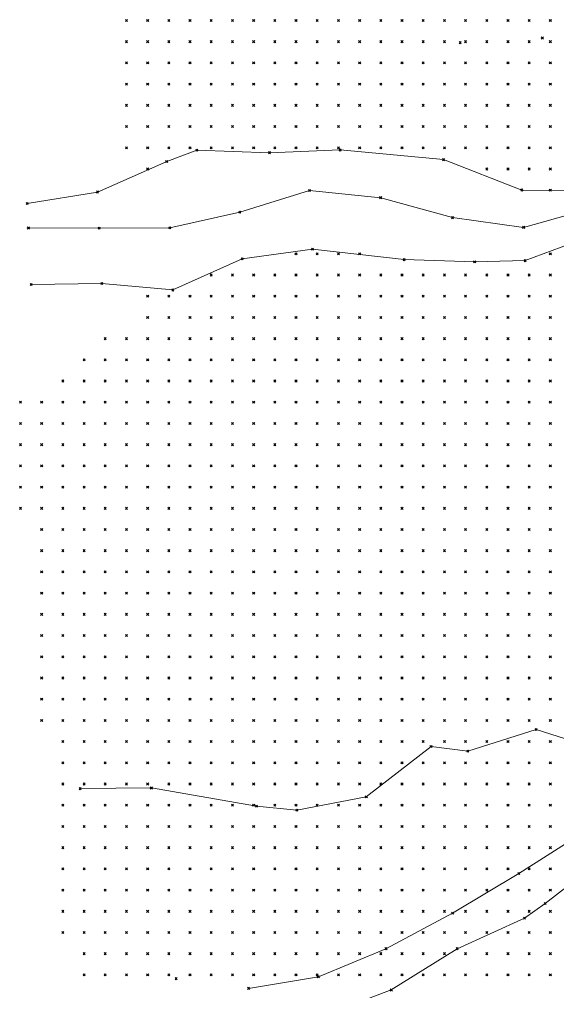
# Model space of a CAD drawing. Header units: metres. Extents: x 441556 to 446409, y 432338 to 461058.
# Drawn here: x 441569.9 to 441646.1, y 453126.5 to 453264 of the extents above; entities that cross this region are included whole.
import ezdxf

# ---------------------------------------------------------------- set-up
doc = ezdxf.new("R2010")
doc.units = ezdxf.units.M
doc.header["$MEASUREMENT"] = 0
doc.header["$PDMODE"] = 35
doc.header["$PDSIZE"] = 0.15
for name, color, linetype, lineweight in [('DTM-BRE-RevN_GRP_FIRUL APEI', 2, 'Continuous', 0), ('DTM-BRE-RevN_GRP_TALUZ SUS', 2, 'Continuous', 0), ('DTM-BRE-RevN_Rau_jos2', 2, 'Continuous', 0), ('DTM-NOK-RevN_LIDAR_co_lidar', 91, 'Continuous', 0), ('DTM-NOK-RevN_RTK', 32, 'Continuous', 0)]:
    doc.layers.add(name, color=color, linetype=linetype, lineweight=lineweight)

msp = doc.modelspace()

# ---------------------------------------------------------------- linework, layer by layer
at = {"layer": 'DTM-BRE-RevN_GRP_FIRUL APEI'}
for p, q in [((441601.14, 453236.756, 397.921), (441611.004, 453239.818, 391.579)), ((441611.004, 453239.818, 391.579), (441621.065, 453238.809, 384.141)), ((441621.065, 453238.809, 384.141), (441631.212, 453235.989, 374.786)), ((441591.236, 453234.536, 405.139), (441601.14, 453236.756, 397.921)), ((441641.29, 453234.616, 365.786), (441651.169, 453237.366, 357.436)), ((441631.212, 453235.989, 374.786), (441641.29, 453234.616, 365.786)), ((441571.213, 453234.527, 418.356), (441581.227, 453234.488, 411.139)), ((441581.227, 453234.488, 411.139), (441591.236, 453234.536, 405.139))]:
    msp.add_line(p, q, dxfattribs=at)
at = {"layer": 'DTM-BRE-RevN_GRP_TALUZ SUS'}
for p, q in [((441590.783, 453243.917, 408.356), (441595.057, 453245.536, 402.041)), ((441595.057, 453245.536, 402.041), (441605.317, 453245.176, 395.447)), ((441605.317, 453245.176, 395.447), (441615.331, 453245.562, 389.275)), ((441615.331, 453245.562, 389.275), (441629.966, 453244.193, 380.372)), ((441580.979, 453239.613, 414.704), (441590.783, 453243.917, 408.356)), ((441629.966, 453244.193, 380.372), (441641.035, 453239.895, 368.929)), ((441571.045, 453238.001, 421.573), (441580.979, 453239.613, 414.704)), ((441641.035, 453239.895, 368.929), (441651.054, 453239.763, 359.736)), ((441641.518, 453229.907, 368.501), (441651.353, 453233.57, 360.136)), ((441601.459, 453230.155, 403.052), (441611.404, 453231.542, 394.294)), ((441611.404, 453231.542, 394.294), (441624.385, 453230.055, 386.025)), ((441591.66, 453225.764, 410.791), (441601.459, 453230.155, 403.052)), ((441624.385, 453230.055, 386.025), (441634.363, 453229.731, 374.533)), ((441634.363, 453229.731, 374.533), (441641.518, 453229.907, 368.501)), ((441571.599, 453226.536, 422.269), (441581.604, 453226.671, 416.182)), ((441581.604, 453226.671, 416.182), (441591.66, 453225.764, 410.791)), ((441633.388, 453160.555, 382.475), (441643.051, 453163.616, 376.822)), ((441643.051, 453163.616, 376.822), (441656.458, 453159.312, 369.431)), ((441619.028, 453154.07, 389.341), (441628.187, 453161.191, 385.929)), ((441628.187, 453161.191, 385.929), (441633.388, 453160.555, 382.475)), ((441578.541, 453155.238, 413.178), (441588.612, 453155.335, 406.378)), ((441588.612, 453155.335, 406.378), (441603.481, 453152.761, 398.122)), ((441609.186, 453152.2, 392.517), (441619.028, 453154.07, 389.341)), ((441603.481, 453152.761, 398.122), (441609.186, 453152.2, 392.517)), ((441644.346, 453139.008, 374.562), (441652.393, 453145.246, 372.214)), ((441641.42, 453136.927, 374.988), (441644.346, 453139.008, 374.562)), ((441631.896, 453132.607, 377.811), (441641.42, 453136.927, 374.988)), ((441622.57, 453126.77, 379.929), (441631.896, 453132.607, 377.811)), ((441612.956, 453123.15, 382.282), (441622.57, 453126.77, 379.929))]:
    msp.add_line(p, q, dxfattribs=at)
at = {"layer": 'DTM-BRE-RevN_Rau_jos2'}
for p, q in [((441640.602, 453143.227, 372.87), (441651.077, 453149.895, 370.962)), ((441631.246, 453137.624, 374.752), (441640.602, 453143.227, 372.87)), ((441621.813, 453132.603, 376.517), (441631.246, 453137.624, 374.752)), ((441612.244, 453128.633, 380.399), (441621.813, 453132.603, 376.517)), ((441602.373, 453126.996, 385.105), (441612.244, 453128.633, 380.399))]:
    msp.add_line(p, q, dxfattribs=at)
at = {"layer": 'DTM-NOK-RevN_LIDAR_co_lidar'}
for p in [(441585.091, 453263.87, 420.879), (441588.091, 453263.87, 418.747), (441591.09, 453263.87, 416.286), (441594.089, 453263.87, 413.975), (441597.089, 453263.87, 411.698), (441600.088, 453263.87, 409.311), (441603.087, 453263.87, 407.068), (441606.087, 453263.87, 404.892), (441609.086, 453263.87, 402.181), (441612.085, 453263.87, 399.668), (441615.085, 453263.87, 397.323), (441618.084, 453263.87, 394.763), (441621.083, 453263.87, 391.896), (441624.083, 453263.87, 389.011), (441627.082, 453263.87, 385.141), (441630.081, 453263.87, 380.749), (441633.081, 453263.87, 375.545), (441636.08, 453263.87, 372.265), (441639.079, 453263.87, 369.009), (441642.079, 453263.87, 365.888), (441645.078, 453263.87, 361.542), (441585.091, 453260.871, 419.536), (441588.091, 453260.871, 417.552), (441591.09, 453260.871, 415.28), (441594.089, 453260.871, 413.032), (441597.089, 453260.871, 410.819), (441600.088, 453260.871, 408.573), (441603.087, 453260.871, 406.412), (441606.087, 453260.871, 404.171), (441609.086, 453260.871, 401.554), (441612.085, 453260.871, 399.144), (441615.085, 453260.871, 396.621), (441618.084, 453260.871, 394.157), (441621.083, 453260.871, 391.738), (441624.083, 453260.871, 389.22), (441627.082, 453260.871, 384.453), (441630.081, 453260.871, 380.136), (441633.081, 453260.871, 376.153), (441636.08, 453260.871, 372.756), (441639.079, 453260.871, 369.501), (441642.079, 453260.871, 366.316), (441645.078, 453260.871, 362.007), (441585.091, 453257.872, 418.321), (441588.091, 453257.872, 416.315), (441591.09, 453257.872, 414.175), (441594.089, 453257.872, 412.034), (441597.089, 453257.872, 409.773), (441600.088, 453257.872, 407.497), (441603.087, 453257.872, 405.559), (441606.087, 453257.872, 403.343), (441609.086, 453257.872, 400.128), (441612.085, 453257.872, 398.142), (441615.085, 453257.872, 395.719), (441618.084, 453257.872, 393.363), (441621.083, 453257.872, 391.08), (441624.083, 453257.872, 388.698), (441627.082, 453257.872, 383.135), (441630.081, 453257.872, 380.086), (441633.081, 453257.872, 376.233), (441636.08, 453257.872, 373.139), (441639.079, 453257.872, 369.939), (441642.079, 453257.872, 366.438), (441645.078, 453257.872, 362.09), (441585.091, 453254.872, 416.996), (441588.091, 453254.872, 415.409), (441591.09, 453254.872, 413.274), (441594.089, 453254.872, 410.92), (441597.089, 453254.872, 408.733), (441600.088, 453254.872, 406.332), (441603.087, 453254.872, 404.04), (441606.087, 453254.872, 401.761), (441609.086, 453254.872, 399.062), (441612.085, 453254.872, 397.167), (441615.085, 453254.872, 394.85), (441618.084, 453254.872, 392.492), (441621.083, 453254.872, 390.319), (441624.083, 453254.872, 388.04), (441627.082, 453254.872, 384.128), (441630.081, 453254.872, 380.526), (441633.081, 453254.872, 376.534), (441636.08, 453254.872, 373.635), (441639.079, 453254.872, 370.343), (441642.079, 453254.872, 367.209), (441645.078, 453254.872, 362.357), (441585.091, 453251.873, 415.655), (441588.091, 453251.873, 414.126), (441591.09, 453251.873, 411.976), (441594.089, 453251.873, 409.602), (441597.089, 453251.873, 407.451), (441600.088, 453251.873, 405.248), (441603.087, 453251.873, 402.902), (441606.087, 453251.873, 400.304), (441609.086, 453251.873, 398.255), (441612.085, 453251.873, 396.053), (441615.085, 453251.873, 393.821), (441618.084, 453251.873, 391.389), (441621.083, 453251.873, 389.284), (441624.083, 453251.873, 387.239), (441627.082, 453251.873, 384.958), (441630.081, 453251.873, 380.513), (441633.081, 453251.873, 376.688), (441636.08, 453251.873, 373.816), (441639.079, 453251.873, 370.578), (441642.079, 453251.873, 367.726), (441645.078, 453251.873, 362.745), (441585.091, 453248.874, 414.421), (441588.091, 453248.874, 412.541), (441591.09, 453248.874, 410.512), (441594.089, 453248.874, 408.272), (441597.089, 453248.874, 405.976), (441600.088, 453248.874, 403.975), (441603.087, 453248.874, 401.927), (441606.087, 453248.874, 399.202), (441609.086, 453248.874, 397.027), (441612.085, 453248.874, 394.866), (441615.085, 453248.874, 392.739), (441618.084, 453248.874, 390.268), (441621.083, 453248.874, 388.148), (441624.083, 453248.874, 386.141), (441627.082, 453248.874, 384.037), (441630.081, 453248.874, 380.491), (441633.081, 453248.874, 376.647), (441636.08, 453248.874, 373.799), (441639.079, 453248.874, 370.491), (441642.079, 453248.874, 367.67), (441645.078, 453248.874, 362.914), (441585.091, 453245.874, 413.326), (441588.091, 453245.874, 411.217), (441591.09, 453245.874, 409.182), (441594.089, 453245.874, 406.905), (441597.089, 453245.874, 404.537), (441600.088, 453245.874, 402.434), (441603.087, 453245.874, 400.326), (441606.087, 453245.874, 397.865), (441609.086, 453245.874, 395.677), (441612.085, 453245.874, 393.751), (441615.085, 453245.874, 391.528), (441618.084, 453245.874, 389.17), (441621.083, 453245.874, 387.162), (441624.083, 453245.874, 384.923), (441627.082, 453245.874, 383.028), (441630.081, 453245.874, 379.985), (441633.081, 453245.874, 376.638), (441636.08, 453245.874, 373.83), (441639.079, 453245.874, 370.332), (441642.079, 453245.874, 367.392), (441645.078, 453245.874, 363.149), (441588.091, 453242.875, 410.284), (441636.08, 453242.875, 373.333), (441639.079, 453242.875, 370.234), (441642.079, 453242.875, 367.214), (441645.078, 453242.875, 363.664), (441645.078, 453239.876, 363.986), (441609.086, 453230.878, 396.288), (441612.085, 453230.878, 393.636), (441615.085, 453230.878, 390.667), (441618.084, 453230.878, 387.887), (441645.078, 453230.878, 365.138), (441597.089, 453227.878, 406.041), (441600.088, 453227.878, 404.282), (441603.087, 453227.878, 401.918), (441606.087, 453227.878, 399.305), (441609.086, 453227.878, 396.618), (441612.085, 453227.878, 393.861), (441615.085, 453227.878, 390.928), (441618.084, 453227.878, 388.284), (441621.083, 453227.878, 385.265), (441624.083, 453227.878, 382.839), (441627.082, 453227.878, 380.562), (441630.081, 453227.878, 377.993), (441633.081, 453227.878, 375.392), (441636.08, 453227.878, 372.929), (441639.079, 453227.878, 370.518), (441642.079, 453227.878, 368.262), (441645.078, 453227.878, 366.171), (441588.091, 453224.879, 413.28), (441591.09, 453224.879, 411.451), (441594.089, 453224.879, 409.327), (441597.089, 453224.879, 407.295), (441600.088, 453224.879, 405.077), (441603.087, 453224.879, 402.486), (441606.087, 453224.879, 399.95), (441609.086, 453224.879, 396.827), (441612.085, 453224.879, 394.517), (441615.085, 453224.879, 391.912), (441618.084, 453224.879, 388.677), (441621.083, 453224.879, 385.805), (441624.083, 453224.879, 383.498), (441627.082, 453224.879, 380.707), (441630.081, 453224.879, 378.867), (441633.081, 453224.879, 376.024), (441636.08, 453224.879, 373.558), (441639.079, 453224.879, 371.185), (441642.079, 453224.879, 368.936), (441645.078, 453224.879, 366.747), (441588.091, 453221.879, 413.668), (441591.09, 453221.879, 411.932), (441594.089, 453221.879, 410.001), (441597.089, 453221.879, 407.888), (441600.088, 453221.879, 405.476), (441603.087, 453221.879, 402.819), (441606.087, 453221.879, 400.3), (441609.086, 453221.879, 397.604), (441612.085, 453221.879, 394.815), (441615.085, 453221.879, 392.3), (441618.084, 453221.879, 389.491), (441621.083, 453221.879, 386.397), (441624.083, 453221.879, 383.542), (441627.082, 453221.879, 381.038), (441630.081, 453221.879, 378.93), (441633.081, 453221.879, 376.411), (441636.08, 453221.879, 374.158), (441639.079, 453221.879, 371.745), (441642.079, 453221.879, 369.368), (441645.078, 453221.879, 367.188), (441582.092, 453218.88, 417.453), (441585.091, 453218.88, 416.075), (441588.091, 453218.88, 414.255), (441591.09, 453218.88, 412.417), (441594.089, 453218.88, 410.341), (441597.089, 453218.88, 407.811), (441600.088, 453218.88, 405.605), (441603.087, 453218.88, 403.627), (441606.087, 453218.88, 401.486), (441609.086, 453218.88, 398.875), (441612.085, 453218.88, 394.742), (441615.085, 453218.88, 392.528), (441618.084, 453218.88, 389.847), (441621.083, 453218.88, 387.015), (441624.083, 453218.88, 384.244), (441627.082, 453218.88, 381.306), (441630.081, 453218.88, 379.504), (441633.081, 453218.88, 376.738), (441636.08, 453218.88, 374.385), (441639.079, 453218.88, 371.99), (441642.079, 453218.88, 369.792), (441645.078, 453218.88, 367.609), (441579.093, 453215.881, 419.181), (441582.092, 453215.881, 417.612), (441585.091, 453215.881, 416.184), (441588.091, 453215.881, 414.521), (441591.09, 453215.881, 412.89), (441594.089, 453215.881, 411.381), (441597.089, 453215.881, 408.913), (441600.088, 453215.881, 406.319), (441603.087, 453215.881, 404.453), (441606.087, 453215.881, 401.918), (441609.086, 453215.881, 399.244), (441612.085, 453215.881, 395.929), (441615.085, 453215.881, 393.288), (441618.084, 453215.881, 390.55), (441621.083, 453215.881, 387.869), (441624.083, 453215.881, 384.829), (441627.082, 453215.881, 382.259), (441630.081, 453215.881, 379.949), (441633.081, 453215.881, 377.564), (441636.08, 453215.881, 374.843), (441639.079, 453215.881, 372.463), (441642.079, 453215.881, 370.227), (441645.078, 453215.881, 368.055), (441576.093, 453212.881, 420.858), (441579.093, 453212.881, 419.222), (441582.092, 453212.881, 417.577), (441585.091, 453212.881, 416.084), (441588.091, 453212.881, 414.56), (441591.09, 453212.881, 413.029), (441594.089, 453212.881, 411.199), (441597.089, 453212.881, 409.076), (441600.088, 453212.881, 406.881), (441603.087, 453212.881, 404.549), (441606.087, 453212.881, 402.196), (441609.086, 453212.881, 399.824), (441612.085, 453212.881, 397.145), (441615.085, 453212.881, 393.851), (441618.084, 453212.881, 391.4), (441621.083, 453212.881, 388.688), (441624.083, 453212.881, 385.76), (441627.082, 453212.881, 383.079), (441630.081, 453212.881, 381.182), (441633.081, 453212.881, 377.81), (441636.08, 453212.881, 375.317), (441639.079, 453212.881, 373.032), (441642.079, 453212.881, 370.703), (441645.078, 453212.881, 368.43), (441570.095, 453209.882, 423.766), (441573.094, 453209.882, 421.947), (441576.093, 453209.882, 420.337), (441579.093, 453209.882, 418.623), (441582.092, 453209.882, 417.232), (441585.091, 453209.882, 415.825), (441588.091, 453209.882, 414.353), (441591.09, 453209.882, 412.909), (441594.089, 453209.882, 411.275), (441597.089, 453209.882, 409.496), (441600.088, 453209.882, 407.527), (441603.087, 453209.882, 405.243), (441606.087, 453209.882, 402.843), (441609.086, 453209.882, 400.268), (441612.085, 453209.882, 397.787), (441615.085, 453209.882, 395.144), (441618.084, 453209.882, 392.484), (441621.083, 453209.882, 389.663), (441624.083, 453209.882, 386.514), (441627.082, 453209.882, 383.974), (441630.081, 453209.882, 381.465), (441633.081, 453209.882, 378.494), (441636.08, 453209.882, 375.837), (441639.079, 453209.882, 373.588), (441642.079, 453209.882, 371.216), (441645.078, 453209.882, 368.881), (441570.095, 453206.883, 422.971), (441573.094, 453206.883, 421.284), (441576.093, 453206.883, 419.634), (441579.093, 453206.883, 418.016), (441582.092, 453206.883, 416.556), (441585.091, 453206.883, 415.211), (441588.091, 453206.883, 413.894), (441591.09, 453206.883, 412.578), (441594.089, 453206.883, 410.876), (441597.089, 453206.883, 409.085), (441600.088, 453206.883, 407.477), (441603.087, 453206.883, 405.704), (441606.087, 453206.883, 403.68), (441609.086, 453206.883, 401.138), (441612.085, 453206.883, 398.349), (441615.085, 453206.883, 395.728), (441618.084, 453206.883, 392.812), (441621.083, 453206.883, 390.449), (441624.083, 453206.883, 387.313), (441627.082, 453206.883, 384.603), (441630.081, 453206.883, 382.09), (441633.081, 453206.883, 379.307), (441636.08, 453206.883, 376.821), (441639.079, 453206.883, 374.358), (441642.079, 453206.883, 371.896), (441645.078, 453206.883, 369.428), (441570.095, 453203.883, 421.866), (441573.094, 453203.883, 420.464), (441576.093, 453203.883, 418.803), (441579.093, 453203.883, 417.118), (441582.092, 453203.883, 415.687), (441585.091, 453203.883, 414.171), (441588.091, 453203.883, 412.809), (441591.09, 453203.883, 411.386), (441594.089, 453203.883, 409.93), (441597.089, 453203.883, 408.606), (441600.088, 453203.883, 407.229), (441603.087, 453203.883, 405.802), (441606.087, 453203.883, 404.03), (441609.086, 453203.883, 401.46), (441612.085, 453203.883, 399.009), (441615.085, 453203.883, 396.468), (441618.084, 453203.883, 393.772), (441621.083, 453203.883, 391.143), (441624.083, 453203.883, 388.328), (441627.082, 453203.883, 385.504), (441630.081, 453203.883, 382.707), (441633.081, 453203.883, 380.236), (441636.08, 453203.883, 377.768), (441639.079, 453203.883, 375.257), (441642.079, 453203.883, 372.703), (441645.078, 453203.883, 370.03), (441570.095, 453200.884, 420.359), (441573.094, 453200.884, 419.114), (441576.093, 453200.884, 417.578), (441579.093, 453200.884, 416.099), (441582.092, 453200.884, 414.843), (441585.091, 453200.884, 413.282), (441588.091, 453200.884, 411.847), (441591.09, 453200.884, 410.472), (441594.089, 453200.884, 409.137), (441597.089, 453200.884, 407.961), (441600.088, 453200.884, 406.789), (441603.087, 453200.884, 405.44), (441606.087, 453200.884, 403.853), (441609.086, 453200.884, 401.911), (441612.085, 453200.884, 399.279), (441615.085, 453200.884, 396.8), (441618.084, 453200.884, 394.177), (441621.083, 453200.884, 391.601), (441624.083, 453200.884, 388.842), (441627.082, 453200.884, 386.14), (441630.081, 453200.884, 383.537), (441633.081, 453200.884, 381.229), (441636.08, 453200.884, 378.737), (441639.079, 453200.884, 376.287), (441642.079, 453200.884, 373.476), (441645.078, 453200.884, 370.82), (441570.095, 453197.885, 420.26), (441573.094, 453197.885, 418.095), (441576.093, 453197.885, 416.5), (441579.093, 453197.885, 415.071), (441582.092, 453197.885, 413.705), (441585.091, 453197.885, 412.286), (441588.091, 453197.885, 411.01), (441591.09, 453197.885, 409.669), (441594.089, 453197.885, 408.313), (441597.089, 453197.885, 407.188), (441600.088, 453197.885, 406.102), (441603.087, 453197.885, 404.805), (441606.087, 453197.885, 403.366), (441609.086, 453197.885, 401.67), (441612.085, 453197.885, 399.371), (441615.085, 453197.885, 397.051), (441618.084, 453197.885, 394.789), (441621.083, 453197.885, 391.958), (441624.083, 453197.885, 389.197), (441627.082, 453197.885, 386.64), (441630.081, 453197.885, 384.534), (441633.081, 453197.885, 381.76), (441636.08, 453197.885, 379.492), (441639.079, 453197.885, 376.948), (441642.079, 453197.885, 374.142), (441645.078, 453197.885, 371.498), (441570.095, 453194.885, 420.045), (441573.094, 453194.885, 418.018), (441576.093, 453194.885, 416.218), (441579.093, 453194.885, 414.62), (441582.092, 453194.885, 413.009), (441585.091, 453194.885, 411.506), (441588.091, 453194.885, 410.204), (441591.09, 453194.885, 408.895), (441594.089, 453194.885, 407.639), (441597.089, 453194.885, 406.501), (441600.088, 453194.885, 405.235), (441603.087, 453194.885, 403.89), (441606.087, 453194.885, 402.727), (441609.086, 453194.885, 401.379), (441612.085, 453194.885, 399.368), (441615.085, 453194.885, 397.069), (441618.084, 453194.885, 394.735), (441621.083, 453194.885, 392.154), (441624.083, 453194.885, 389.674), (441627.082, 453194.885, 387.16), (441630.081, 453194.885, 385.022), (441633.081, 453194.885, 382.505), (441636.08, 453194.885, 379.892), (441639.079, 453194.885, 376.771), (441642.079, 453194.885, 374.088), (441645.078, 453194.885, 371.598), (441573.094, 453191.886, 417.847), (441576.093, 453191.886, 415.888), (441579.093, 453191.886, 414.063), (441582.092, 453191.886, 412.365), (441585.091, 453191.886, 410.871), (441588.091, 453191.886, 409.498), (441591.09, 453191.886, 408.227), (441594.089, 453191.886, 407.065), (441597.089, 453191.886, 405.928), (441600.088, 453191.886, 404.695), (441603.087, 453191.886, 403.339), (441606.087, 453191.886, 402.108), (441609.086, 453191.886, 400.927), (441612.085, 453191.886, 399.051), (441615.085, 453191.886, 397.022), (441618.084, 453191.886, 394.682), (441621.083, 453191.886, 392.4), (441624.083, 453191.886, 390.008), (441627.082, 453191.886, 387.406), (441630.081, 453191.886, 384.96), (441633.081, 453191.886, 382.429), (441636.08, 453191.886, 379.657), (441639.079, 453191.886, 376.584), (441642.079, 453191.886, 374.083), (441645.078, 453191.886, 371.83), (441573.094, 453188.887, 417.443), (441576.093, 453188.887, 415.55), (441579.093, 453188.887, 413.631), (441582.092, 453188.887, 411.844), (441585.091, 453188.887, 410.275), (441588.091, 453188.887, 408.864), (441591.09, 453188.887, 407.557), (441594.089, 453188.887, 406.371), (441597.089, 453188.887, 405.371), (441600.088, 453188.887, 404.316), (441603.087, 453188.887, 402.998), (441606.087, 453188.887, 401.675), (441609.086, 453188.887, 400.275), (441612.085, 453188.887, 398.579), (441615.085, 453188.887, 396.954), (441618.084, 453188.887, 394.679), (441621.083, 453188.887, 392.171), (441624.083, 453188.887, 389.771), (441627.082, 453188.887, 387.164), (441630.081, 453188.887, 384.709), (441633.081, 453188.887, 382.412), (441636.08, 453188.887, 380.043), (441639.079, 453188.887, 377.605), (441642.079, 453188.887, 375.131), (441645.078, 453188.887, 372.77), (441573.094, 453185.887, 417.224), (441576.093, 453185.887, 415.309), (441579.093, 453185.887, 413.382), (441582.092, 453185.887, 411.55), (441585.091, 453185.887, 409.888), (441588.091, 453185.887, 408.303), (441591.09, 453185.887, 406.863), (441594.089, 453185.887, 405.564), (441597.089, 453185.887, 404.529), (441600.088, 453185.887, 403.546), (441603.087, 453185.887, 402.33), (441606.087, 453185.887, 401.11), (441609.086, 453185.887, 399.742), (441612.085, 453185.887, 398.283), (441615.085, 453185.887, 396.677), (441618.084, 453185.887, 394.418), (441621.083, 453185.887, 392.196), (441624.083, 453185.887, 389.981), (441627.082, 453185.887, 387.513), (441630.081, 453185.887, 385.069), (441633.081, 453185.887, 382.838), (441636.08, 453185.887, 380.746), (441639.079, 453185.887, 378.56), (441642.079, 453185.887, 376.099), (441645.078, 453185.887, 373.601), (441573.094, 453182.888, 417.012), (441576.093, 453182.888, 415.001), (441579.093, 453182.888, 413.153), (441582.092, 453182.888, 411.347), (441585.091, 453182.888, 409.618), (441588.091, 453182.888, 407.829), (441591.09, 453182.888, 406.283), (441594.089, 453182.888, 404.895), (441597.089, 453182.888, 403.627), (441600.088, 453182.888, 402.551), (441603.087, 453182.888, 401.464), (441606.087, 453182.888, 400.344), (441609.086, 453182.888, 399.186), (441612.085, 453182.888, 397.943), (441615.085, 453182.888, 396.33), (441618.084, 453182.888, 394.375), (441621.083, 453182.888, 392.59), (441624.083, 453182.888, 390.377), (441627.082, 453182.888, 387.972), (441630.081, 453182.888, 385.304), (441633.081, 453182.888, 382.73), (441636.08, 453182.888, 380.471), (441639.079, 453182.888, 378.297), (441642.079, 453182.888, 375.955), (441645.078, 453182.888, 373.53), (441573.094, 453179.889, 416.806), (441576.093, 453179.889, 414.836), (441579.093, 453179.889, 413.065), (441582.092, 453179.889, 411.318), (441585.091, 453179.889, 409.395), (441588.091, 453179.889, 407.585), (441591.09, 453179.889, 405.977), (441594.089, 453179.889, 404.481), (441597.089, 453179.889, 403.059), (441600.088, 453179.889, 401.786), (441603.087, 453179.889, 400.7), (441606.087, 453179.889, 399.62), (441609.086, 453179.889, 398.437), (441612.085, 453179.889, 397.141), (441615.085, 453179.889, 395.699), (441618.084, 453179.889, 394.171), (441621.083, 453179.889, 392.258), (441624.083, 453179.889, 390.131), (441627.082, 453179.889, 387.872), (441630.081, 453179.889, 385.2), (441633.081, 453179.889, 382.734), (441636.08, 453179.889, 380.328), (441639.079, 453179.889, 378.123), (441642.079, 453179.889, 375.814), (441645.078, 453179.889, 373.519), (441573.094, 453176.889, 416.828), (441576.093, 453176.889, 414.91), (441579.093, 453176.889, 413.03), (441582.092, 453176.889, 411.269), (441585.091, 453176.889, 409.339), (441588.091, 453176.889, 407.562), (441591.09, 453176.889, 405.746), (441594.089, 453176.889, 404.068), (441597.089, 453176.889, 402.605), (441600.088, 453176.889, 401.145), (441603.087, 453176.889, 399.883), (441606.087, 453176.889, 398.801), (441609.086, 453176.889, 397.583), (441612.085, 453176.889, 396.213), (441615.085, 453176.889, 394.798), (441618.084, 453176.889, 393.403), (441621.083, 453176.889, 391.595), (441624.083, 453176.889, 389.883), (441627.082, 453176.889, 388.052), (441630.081, 453176.889, 385.74), (441633.081, 453176.889, 383.405), (441636.08, 453176.889, 381.022), (441639.079, 453176.889, 378.619), (441642.079, 453176.889, 376.25), (441645.078, 453176.889, 374.007), (441573.094, 453173.89, 416.974), (441576.093, 453173.89, 415.113), (441579.093, 453173.89, 413.129), (441582.092, 453173.89, 411.087), (441585.091, 453173.89, 409.328), (441588.091, 453173.89, 407.534), (441591.09, 453173.89, 405.462), (441594.089, 453173.89, 403.608), (441597.089, 453173.89, 402.053), (441600.088, 453173.89, 400.468), (441603.087, 453173.89, 399.038), (441606.087, 453173.89, 397.869), (441609.086, 453173.89, 396.703), (441612.085, 453173.89, 395.607), (441615.085, 453173.89, 394.257), (441618.084, 453173.89, 392.863), (441621.083, 453173.89, 391.373), (441624.083, 453173.89, 389.759), (441627.082, 453173.89, 388.095), (441630.081, 453173.89, 385.907), (441633.081, 453173.89, 383.401), (441636.08, 453173.89, 380.878), (441639.079, 453173.89, 378.455), (441642.079, 453173.89, 376.042), (441645.078, 453173.89, 373.72), (441573.094, 453170.891, 417.151), (441576.093, 453170.891, 415.213), (441579.093, 453170.891, 413.274), (441582.092, 453170.891, 411.154), (441585.091, 453170.891, 409.343), (441588.091, 453170.891, 407.563), (441591.09, 453170.891, 405.494), (441594.089, 453170.891, 403.375), (441597.089, 453170.891, 401.53), (441600.088, 453170.891, 399.982), (441603.087, 453170.891, 398.525), (441606.087, 453170.891, 397.139), (441609.086, 453170.891, 396.032), (441612.085, 453170.891, 394.931), (441615.085, 453170.891, 393.576), (441618.084, 453170.891, 392.343), (441621.083, 453170.891, 391.007), (441624.083, 453170.891, 389.648), (441627.082, 453170.891, 387.832), (441630.081, 453170.891, 385.557), (441633.081, 453170.891, 383.131), (441636.08, 453170.891, 380.55), (441639.079, 453170.891, 378.087), (441642.079, 453170.891, 375.684), (441645.078, 453170.891, 373.432), (441573.094, 453167.891, 417.107), (441576.093, 453167.891, 415.017), (441579.093, 453167.891, 413.166), (441582.092, 453167.891, 411.217), (441585.091, 453167.891, 409.354), (441588.091, 453167.891, 407.368), (441591.09, 453167.891, 405.263), (441594.089, 453167.891, 403.126), (441597.089, 453167.891, 401.267), (441600.088, 453167.891, 399.66), (441603.087, 453167.891, 398.027), (441606.087, 453167.891, 396.635), (441609.086, 453167.891, 395.443), (441612.085, 453167.891, 394.156), (441615.085, 453167.891, 392.768), (441618.084, 453167.891, 391.656), (441621.083, 453167.891, 390.287), (441624.083, 453167.891, 389.152), (441627.082, 453167.891, 387.668), (441630.081, 453167.891, 385.825), (441633.081, 453167.891, 383.781), (441636.08, 453167.891, 381.393), (441639.079, 453167.891, 379.137), (441642.079, 453167.891, 376.762), (441645.078, 453167.891, 374.306), (441573.094, 453164.892, 417.262), (441576.093, 453164.892, 415.241), (441579.093, 453164.892, 413.131), (441582.092, 453164.892, 410.877), (441585.091, 453164.892, 409.063), (441588.091, 453164.892, 407.206), (441591.09, 453164.892, 405.051), (441594.089, 453164.892, 403.01), (441597.089, 453164.892, 401.212), (441600.088, 453164.892, 399.476), (441603.087, 453164.892, 397.811), (441606.087, 453164.892, 396.267), (441609.086, 453164.892, 394.773), (441612.085, 453164.892, 393.357), (441615.085, 453164.892, 392.018), (441618.084, 453164.892, 390.813), (441621.083, 453164.892, 389.539), (441624.083, 453164.892, 388.375), (441627.082, 453164.892, 386.89), (441630.081, 453164.892, 385.142), (441633.081, 453164.892, 383.193), (441636.08, 453164.892, 381.144), (441639.079, 453164.892, 378.939), (441642.079, 453164.892, 376.706), (441645.078, 453164.892, 374.472), (441576.093, 453161.893, 415.276), (441579.093, 453161.893, 413.163), (441582.092, 453161.893, 410.957), (441585.091, 453161.893, 408.952), (441588.091, 453161.893, 406.862), (441591.09, 453161.893, 404.744), (441594.089, 453161.893, 402.773), (441597.089, 453161.893, 400.912), (441600.088, 453161.893, 399.078), (441603.087, 453161.893, 397.306), (441606.087, 453161.893, 395.733), (441609.086, 453161.893, 394.222), (441612.085, 453161.893, 392.692), (441615.085, 453161.893, 391.426), (441618.084, 453161.893, 389.989), (441621.083, 453161.893, 388.65), (441624.083, 453161.893, 387.49), (441627.082, 453161.893, 386.019), (441630.081, 453161.893, 384.561), (441633.081, 453161.893, 382.993), (441636.08, 453161.893, 380.44), (441639.079, 453161.893, 378.622), (441642.079, 453161.893, 376.579), (441645.078, 453161.893, 374.442), (441576.093, 453158.893, 414.85), (441579.093, 453158.893, 412.959), (441582.092, 453158.893, 410.879), (441585.091, 453158.893, 408.576), (441588.091, 453158.893, 406.225), (441591.09, 453158.893, 404.221), (441594.089, 453158.893, 402.433), (441597.089, 453158.893, 400.723), (441600.088, 453158.893, 398.97), (441603.087, 453158.893, 396.995), (441606.087, 453158.893, 395.09), (441609.086, 453158.893, 393.435), (441612.085, 453158.893, 392.128), (441615.085, 453158.893, 390.927), (441618.084, 453158.893, 389.484), (441621.083, 453158.893, 388.099), (441624.083, 453158.893, 386.618), (441627.082, 453158.893, 384.696), (441630.081, 453158.893, 383.164), (441633.081, 453158.893, 381.461), (441636.08, 453158.893, 379.552), (441639.079, 453158.893, 377.708), (441642.079, 453158.893, 375.476), (441645.078, 453158.893, 373.417), (441576.093, 453155.894, 414.058), (441579.093, 453155.894, 412.252), (441582.092, 453155.894, 410.334), (441585.091, 453155.894, 408.192), (441588.091, 453155.894, 406.042), (441591.09, 453155.894, 404.022), (441594.089, 453155.894, 402.085), (441597.089, 453155.894, 400.219), (441600.088, 453155.894, 398.408), (441603.087, 453155.894, 396.457), (441606.087, 453155.894, 394.543), (441609.086, 453155.894, 393.135), (441612.085, 453155.894, 391.855), (441615.085, 453155.894, 390.514), (441618.084, 453155.894, 389.083), (441621.083, 453155.894, 387.663), (441624.083, 453155.894, 386.037), (441627.082, 453155.894, 383.836), (441630.081, 453155.894, 381.37), (441633.081, 453155.894, 379.762), (441636.08, 453155.894, 378.114), (441639.079, 453155.894, 376.217), (441642.079, 453155.894, 374.436), (441645.078, 453155.894, 372.742), (441576.093, 453152.895, 413.388), (441579.093, 453152.895, 411.288), (441582.092, 453152.895, 409.466), (441585.091, 453152.895, 407.432), (441588.091, 453152.895, 405.348), (441591.09, 453152.895, 403.333), (441594.089, 453152.895, 401.354), (441597.089, 453152.895, 399.458), (441600.088, 453152.895, 397.723), (441603.087, 453152.895, 395.876), (441606.087, 453152.895, 393.967), (441609.086, 453152.895, 392.707), (441612.085, 453152.895, 391.383), (441615.085, 453152.895, 390.059), (441618.084, 453152.895, 388.626), (441621.083, 453152.895, 386.776), (441624.083, 453152.895, 384.795), (441627.082, 453152.895, 382.981), (441630.081, 453152.895, 380.802), (441633.081, 453152.895, 378.418), (441636.08, 453152.895, 376.566), (441639.079, 453152.895, 374.768), (441642.079, 453152.895, 373.432), (441645.078, 453152.895, 372.408), (441576.093, 453149.895, 412.058), (441579.093, 453149.895, 410.187), (441582.092, 453149.895, 408.68), (441585.091, 453149.895, 406.655), (441588.091, 453149.895, 404.479), (441591.09, 453149.895, 402.302), (441594.089, 453149.895, 400.346), (441597.089, 453149.895, 398.372), (441600.088, 453149.895, 396.51), (441603.087, 453149.895, 395.044), (441606.087, 453149.895, 393.432), (441609.086, 453149.895, 392.019), (441612.085, 453149.895, 390.41), (441615.085, 453149.895, 388.797), (441618.084, 453149.895, 387.325), (441621.083, 453149.895, 385.567), (441624.083, 453149.895, 383.479), (441627.082, 453149.895, 381.804), (441630.081, 453149.895, 379.88), (441633.081, 453149.895, 377.738), (441636.08, 453149.895, 375.544), (441639.079, 453149.895, 374.05), (441642.079, 453149.895, 372.972), (441645.078, 453149.895, 372.167), (441576.093, 453146.896, 410.462), (441579.093, 453146.896, 408.666), (441582.092, 453146.896, 406.946), (441585.091, 453146.896, 405.028), (441588.091, 453146.896, 402.999), (441591.09, 453146.896, 401.348), (441594.089, 453146.896, 399.771), (441597.089, 453146.896, 397.961), (441600.088, 453146.896, 395.992), (441603.087, 453146.896, 394.048), (441606.087, 453146.896, 392.469), (441609.086, 453146.896, 390.931), (441612.085, 453146.896, 389.09), (441615.085, 453146.896, 387.368), (441618.084, 453146.896, 385.689), (441621.083, 453146.896, 383.868), (441624.083, 453146.896, 382.026), (441627.082, 453146.896, 380.344), (441630.081, 453146.896, 378.8), (441633.081, 453146.896, 376.533), (441636.08, 453146.896, 374.692), (441639.079, 453146.896, 373.544), (441642.079, 453146.896, 372.817), (441645.078, 453146.896, 372.233), (441576.093, 453143.897, 408.724), (441579.093, 453143.897, 407.124), (441582.092, 453143.897, 405.24), (441585.091, 453143.897, 403.388), (441588.091, 453143.897, 401.603), (441591.09, 453143.897, 399.928), (441594.089, 453143.897, 398.135), (441597.089, 453143.897, 396.117), (441600.088, 453143.897, 394.324), (441603.087, 453143.897, 392.762), (441606.087, 453143.897, 390.989), (441609.086, 453143.897, 389.204), (441612.085, 453143.897, 387.404), (441615.085, 453143.897, 385.679), (441618.084, 453143.897, 383.918), (441621.083, 453143.897, 382.24), (441624.083, 453143.897, 380.418), (441627.082, 453143.897, 378.689), (441630.081, 453143.897, 377.586), (441633.081, 453143.897, 375.304), (441636.08, 453143.897, 374.21), (441639.079, 453143.897, 373.425), (441642.079, 453143.897, 372.82), (441645.078, 453143.897, 372.326), (441576.093, 453140.897, 406.687), (441579.093, 453140.897, 405.138), (441582.092, 453140.897, 403.608), (441585.091, 453140.897, 401.859), (441588.091, 453140.897, 400.048), (441591.09, 453140.897, 398.39), (441594.089, 453140.897, 396.655), (441597.089, 453140.897, 394.703), (441600.088, 453140.897, 392.866), (441603.087, 453140.897, 391.119), (441606.087, 453140.897, 389.211), (441609.086, 453140.897, 387.408), (441612.085, 453140.897, 385.438), (441615.085, 453140.897, 383.665), (441618.084, 453140.897, 382.134), (441621.083, 453140.897, 380.418), (441624.083, 453140.897, 378.701), (441627.082, 453140.897, 377.18), (441630.081, 453140.897, 375.866), (441633.081, 453140.897, 374.71), (441636.08, 453140.897, 373.967), (441639.079, 453140.897, 373.434), (441642.079, 453140.897, 373.138), (441645.078, 453140.897, 373.411), (441576.093, 453137.898, 404.475), (441579.093, 453137.898, 402.908), (441582.092, 453137.898, 401.299), (441585.091, 453137.898, 399.649), (441588.091, 453137.898, 398.011), (441591.09, 453137.898, 396.386), (441594.089, 453137.898, 394.722), (441597.089, 453137.898, 392.974), (441600.088, 453137.898, 391.178), (441603.087, 453137.898, 389.311), (441606.087, 453137.898, 387.389), (441609.086, 453137.898, 385.536), (441612.085, 453137.898, 383.538), (441615.085, 453137.898, 381.916), (441618.084, 453137.898, 380.468), (441621.083, 453137.898, 378.526), (441624.083, 453137.898, 376.818), (441627.082, 453137.898, 375.639), (441630.081, 453137.898, 374.989), (441633.081, 453137.898, 374.749), (441636.08, 453137.898, 374.53), (441639.079, 453137.898, 374.253), (441642.079, 453137.898, 374.239), (441645.078, 453137.898, 374.098), (441576.093, 453134.899, 402.122), (441579.093, 453134.899, 400.521), (441582.092, 453134.899, 398.984), (441585.091, 453134.899, 397.434), (441588.091, 453134.899, 396.03), (441591.09, 453134.899, 394.464), (441594.089, 453134.899, 392.868), (441597.089, 453134.899, 391.185), (441600.088, 453134.899, 389.309), (441603.087, 453134.899, 387.467), (441606.087, 453134.899, 385.543), (441609.086, 453134.899, 383.625), (441612.085, 453134.899, 381.751), (441615.085, 453134.899, 380.096), (441618.084, 453134.899, 378.705), (441621.083, 453134.899, 377.157), (441624.083, 453134.899, 376.24), (441627.082, 453134.899, 376.022), (441630.081, 453134.899, 375.939), (441633.081, 453134.899, 375.93), (441636.08, 453134.899, 375.873), (441639.079, 453134.899, 375.48), (441642.079, 453134.899, 374.984), (441645.078, 453134.899, 374.261), (441579.093, 453131.899, 398.33), (441582.092, 453131.899, 396.981), (441585.091, 453131.899, 395.471), (441588.091, 453131.899, 394.149), (441591.09, 453131.899, 392.707), (441594.089, 453131.899, 391.108), (441597.089, 453131.899, 389.519), (441600.088, 453131.899, 387.839), (441603.087, 453131.899, 386.001), (441606.087, 453131.899, 384.073), (441609.086, 453131.899, 382.383), (441612.085, 453131.899, 380.742), (441615.085, 453131.899, 379.11), (441618.084, 453131.899, 377.871), (441621.083, 453131.899, 377.009), (441624.083, 453131.899, 377.362), (441627.082, 453131.899, 377.632), (441630.081, 453131.899, 377.632), (441633.081, 453131.899, 377.248), (441636.08, 453131.899, 376.88), (441639.079, 453131.899, 376.068), (441642.079, 453131.899, 375.267), (441645.078, 453131.899, 374.441), (441579.093, 453128.9, 396.478), (441582.092, 453128.9, 395.156), (441585.091, 453128.9, 393.711), (441588.091, 453128.9, 392.282), (441591.09, 453128.9, 391.032), (441594.089, 453128.9, 389.508), (441597.089, 453128.9, 387.974), (441600.088, 453128.9, 386.706), (441603.087, 453128.9, 385.189), (441606.087, 453128.9, 383.476), (441609.086, 453128.9, 381.998), (441612.085, 453128.9, 380.847), (441615.085, 453128.9, 379.574), (441618.084, 453128.9, 378.363), (441621.083, 453128.9, 378.229), (441624.083, 453128.9, 378.78), (441627.082, 453128.9, 378.819), (441630.081, 453128.9, 378.513), (441633.081, 453128.9, 377.906), (441636.08, 453128.9, 377.215), (441639.079, 453128.9, 376.298), (441642.079, 453128.9, 375.453), (441645.078, 453128.9, 374.725)]:
    msp.add_point(p, dxfattribs=at)
at = {"layer": 'DTM-NOK-RevN_RTK'}
for p in [(441632.317, 453260.741, 378.282), (441643.94, 453261.399, 365.11), (441595.057, 453245.536, 402.041), (441605.317, 453245.176, 395.447), (441615.331, 453245.562, 389.275), (441590.783, 453243.917, 408.356), (441629.966, 453244.193, 380.372), (441580.979, 453239.613, 414.704), (441611.004, 453239.818, 391.579), (441621.065, 453238.809, 384.141), (441641.035, 453239.895, 368.929), (441571.045, 453238.001, 421.573), (441601.14, 453236.756, 397.921), (441631.212, 453235.989, 374.786), (441641.29, 453234.616, 365.786), (441571.213, 453234.527, 418.356), (441581.227, 453234.488, 411.139), (441591.236, 453234.536, 405.139), (441611.404, 453231.542, 394.294), (441601.459, 453230.155, 403.052), (441624.385, 453230.055, 386.025), (441634.363, 453229.731, 374.533), (441641.518, 453229.907, 368.501), (441571.599, 453226.536, 422.269), (441581.604, 453226.671, 416.182), (441591.66, 453225.764, 410.791), (441643.051, 453163.616, 376.822), (441628.187, 453161.191, 385.929), (441633.388, 453160.555, 382.475), (441578.541, 453155.238, 413.178), (441588.612, 453155.335, 406.378), (441619.028, 453154.07, 389.341), (441603.481, 453152.761, 398.122), (441609.186, 453152.2, 392.517), (441640.602, 453143.227, 372.87), (441644.346, 453139.008, 374.562), (441631.246, 453137.624, 374.752), (441641.42, 453136.927, 374.988), (441621.813, 453132.603, 376.517), (441631.896, 453132.607, 377.811), (441592.112, 453128.361, 390.378), (441612.244, 453128.633, 380.399), (441602.373, 453126.996, 385.105), (441622.57, 453126.77, 379.929)]:
    msp.add_point(p, dxfattribs=at)

doc.saveas('drawing.dxf')
